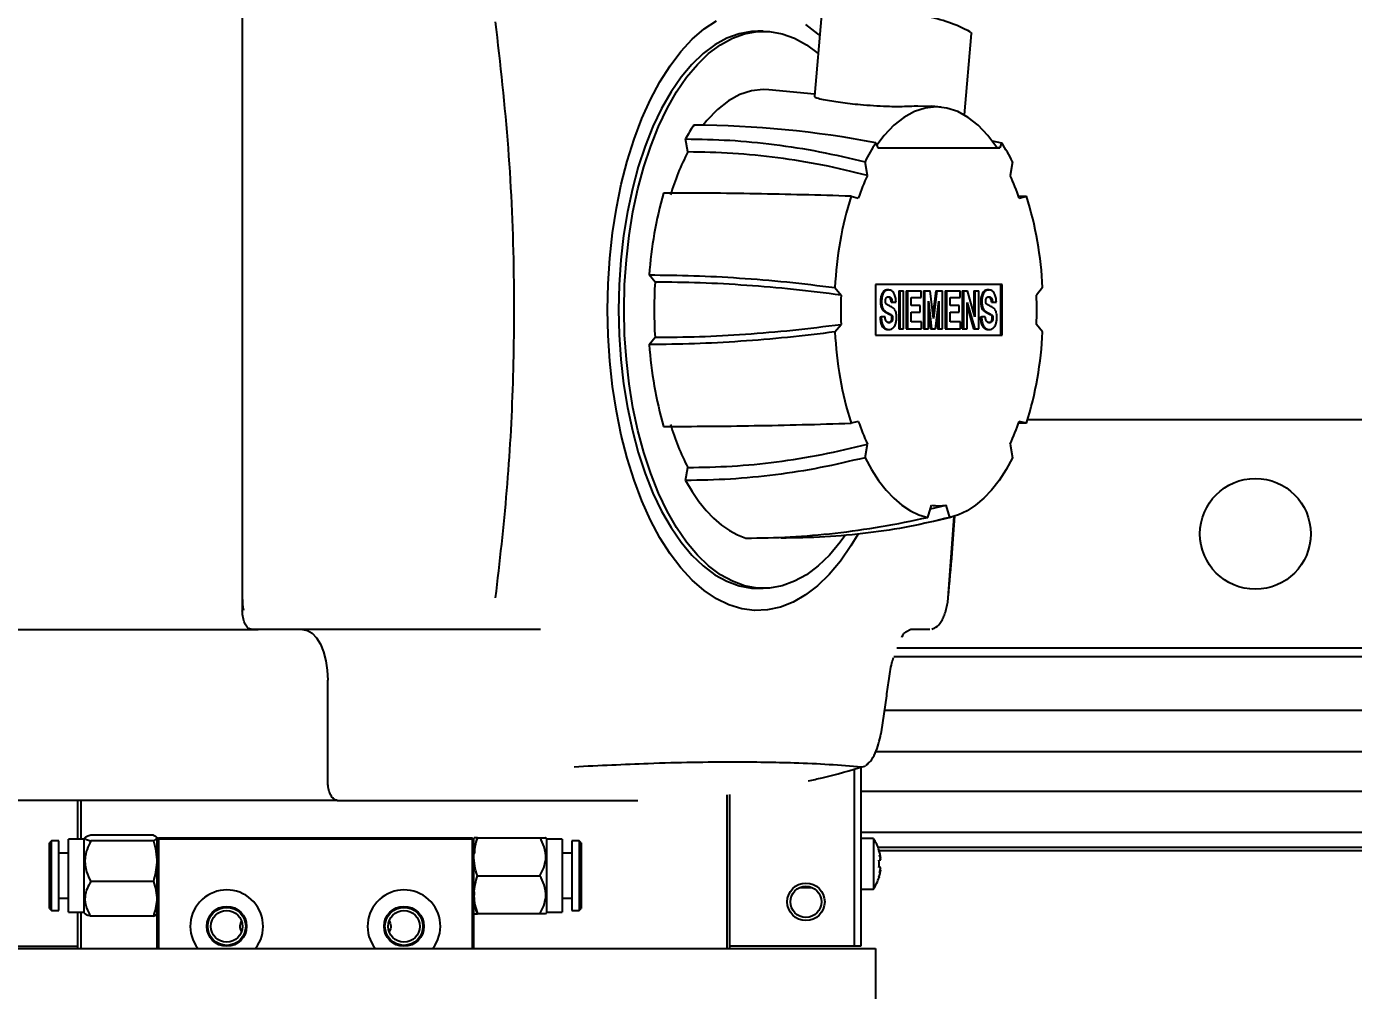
# Model space of a CAD drawing. Header units: inches. Extents: x -347369 to -260369, y 119522 to 149869.
# Drawn here: x -325269.2 to -325059.6, y 140476 to 140628.3 of the extents above; entities that cross this region are included whole.
import ezdxf

# ---------------------------------------------------------------- set-up
doc = ezdxf.new("R2010")
doc.units = ezdxf.units.IN
doc.header["$LTSCALE"] = 300
doc.layers.add('MACCHINA', color=40, linetype='Continuous')
doc.layers.add('QUOTE', color=7, linetype='Continuous')
doc.styles.get("Standard").update_dxf_attribs({"font": 'romans.shx'})
doc.dimstyles.new('sc1a100_pollici', dxfattribs={"dimscale": 100, "dimtxt": 3, "dimasz": 3, "dimexe": 0, "dimexo": 0, "dimgap": 1, "dimtad": 1, "dimzin": 12, "dimdsep": 46, "dimtxsty": 'Standard', "dimblk": 'CLOSEDBLANK', "dimcen": 1, "dimclrd": 253, "dimclre": 253, "dimclrt": 2, "dimadec": 0, "dimazin": 3, "dimtfac": 1, "dimtmove": 0, "dimatfit": 1, "dimldrblk": 'CLOSEDBLANK', "dimfxl": 1, "dimtolj": 1, "dimtzin": 0, "dimarcsym": 0})

# ---------------------------------------------------------------- blocks, each defined once
blk = doc.blocks.new('_ClosedBlank')
at = {"color": 0, "linetype": 'ByBlock', "lineweight": -2}
for p, q in [((-1, 0.16667), (0, 0)), ((-1, 0.16667), (-1, -0.16667)), ((0, 0), (-1, -0.16667))]:
    blk.add_line(p, q, dxfattribs=at)
blk = doc.blocks.new('*D16')
at = {"layer": 'Defpoints', "color": 0, "transparency": 16777216}
for p in [(-307383.62, 144199.66), (-325383.62, 140999.66), (-307383.62, 139125.63)]:
    blk.add_point(p, dxfattribs=at)
at = {"layer": 'QUOTE', "color": 253, "lineweight": -2, "transparency": 16777216}
for p, q in [((-325383.62, 140999.66), (-325383.62, 144199.66)), ((-325083.62, 144199.66), (-307683.62, 144199.66)), ((-307383.62, 139125.63), (-307383.62, 144199.66))]:
    blk.add_line(p, q, dxfattribs=at)
at = {"layer": 'QUOTE', "color": 253, "lineweight": -2, "transparency": 16777216, "xscale": 300, "yscale": 300, "zscale": 300, "rotation": 180}
blk.add_blockref('_ClosedBlank', (-325383.62, 144199.66), dxfattribs=at)
at = {"layer": 'QUOTE', "color": 253, "lineweight": -2, "transparency": 16777216, "xscale": 300, "yscale": 300, "zscale": 300}
blk.add_blockref('_ClosedBlank', (-307383.62, 144199.66), dxfattribs=at)
at = {"layer": 'QUOTE', "color": 2, "transparency": 16777216, "char_height": 300, "attachment_point": 5}
for s, insert in [('\\A1;18000', (-316383.62, 144449.66)), ('\\A1;[59\'-0 11/16"]', (-316383.62, 143871.08))]:
    blk.add_mtext(s, dxfattribs=dict(at, insert=insert))
blk = doc.blocks.new('*D20')
at = {"layer": 'Defpoints', "color": 0, "transparency": 16777216}
for p in [(-322483.62, 142999.66), (-325383.62, 140999.66), (-322483.62, 140399.66)]:
    blk.add_point(p, dxfattribs=at)
at = {"layer": 'QUOTE', "color": 253, "lineweight": -2, "transparency": 16777216}
for p, q in [((-325383.62, 140999.66), (-325383.62, 142999.66)), ((-325083.62, 142999.66), (-322783.62, 142999.66)), ((-322483.62, 140399.66), (-322483.62, 142999.66))]:
    blk.add_line(p, q, dxfattribs=at)
at = {"layer": 'QUOTE', "color": 253, "lineweight": -2, "transparency": 16777216, "xscale": 300, "yscale": 300, "zscale": 300, "rotation": 180}
blk.add_blockref('_ClosedBlank', (-325383.62, 142999.66), dxfattribs=at)
at = {"layer": 'QUOTE', "color": 253, "lineweight": -2, "transparency": 16777216, "xscale": 300, "yscale": 300, "zscale": 300}
blk.add_blockref('_ClosedBlank', (-322483.62, 142999.66), dxfattribs=at)
at = {"layer": 'QUOTE', "color": 2, "transparency": 16777216, "char_height": 300, "attachment_point": 5}
for s, insert in [('\\A1;2900', (-323933.62, 143249.66)), ('\\A1;[9\'-6 3/16"]', (-323933.62, 142671.08))]:
    blk.add_mtext(s, dxfattribs=dict(at, insert=insert))
blk = doc.blocks.new('A$C27be3406')
at = {"layer": 'MACCHINA'}
for p, q in [((148.46, 1631.4), (148.46, 1536.4)), ((239.96, 1630.47), (238.83, 1617.65)), ((230.77, 1627.9), (229.91, 1627.9)), ((262.53, 1614.67), (263.66, 1627.54)), ((238.85, 1617.93), (231.65, 1618.66)), ((255.17, 1616.11), (257.34, 1616.04)), ((258.86, 1615.9), (257.34, 1616.06)), ((218.85, 1608.83), (218.48, 1610.88)), ((248.56, 1610.25), (248.86, 1609.46)), ((266.93, 1610.57), (268.42, 1610.25)), ((268.42, 1610.25), (268.12, 1609.46)), ((248.86, 1609.46), (268.12, 1609.46)), ((268.12, 1609.46), (267.68, 1609.51)), ((267.68, 1609.46), (267.68, 1609.51)), ((247.22, 1605.12), (246.84, 1607.27)), ((270.14, 1607.27), (269.75, 1605.12)), ((244.63, 1601.83), (245.77, 1601.53)), ((271.07, 1601.88), (272.34, 1601.83)), ((271.21, 1601.53), (272.34, 1601.83)), ((213.66, 1588.26), (212.73, 1589.4)), ((242.08, 1587.4), (243.05, 1586.21)), ((248.49, 1587.9), (248.49, 1579.9)), ((268.49, 1587.9), (248.49, 1587.9)), ((250.38, 1587.03), (250.56, 1587.03)), ((252.15, 1586.9), (252.15, 1580.9)), ((252.15, 1586.9), (252.93, 1586.9)), ((252.32, 1586.9), (252.32, 1580.9)), ((252.93, 1580.9), (252.93, 1586.9)), ((253.36, 1586.9), (253.36, 1580.9)), ((253.36, 1586.9), (255.71, 1586.9)), ((253.53, 1586.9), (253.53, 1580.9)), ((255.71, 1585.82), (255.71, 1586.9)), ((256.05, 1586.9), (256.05, 1580.9)), ((256.05, 1586.9), (257.14, 1586.9)), ((256.22, 1586.9), (256.22, 1580.9)), ((257.66, 1582.49), (257.14, 1586.9)), ((258.01, 1586.9), (257.57, 1583.22)), ((258.18, 1586.9), (257.66, 1582.49)), ((258.01, 1586.9), (259.09, 1586.9)), ((259.09, 1580.9), (259.09, 1586.9)), ((259.51, 1586.9), (259.51, 1580.9)), ((259.51, 1586.9), (261.86, 1586.9)), ((259.68, 1586.9), (259.68, 1580.9)), ((261.86, 1585.82), (261.86, 1586.9)), ((262.2, 1586.9), (262.2, 1580.9)), ((262.2, 1586.9), (263.01, 1586.9)), ((262.37, 1586.9), (262.37, 1580.9)), ((264.18, 1582.79), (263.01, 1586.9)), ((264.01, 1586.9), (264.01, 1583.4)), ((264.01, 1586.9), (264.79, 1586.9)), ((264.18, 1586.9), (264.18, 1582.79)), ((264.79, 1580.9), (264.79, 1586.9)), ((266.23, 1587.03), (266.4, 1587.03)), ((268.31, 1579.9), (268.31, 1587.9)), ((268.49, 1579.9), (268.49, 1587.9)), ((274.89, 1587.4), (273.92, 1586.21)), ((250.95, 1585.09), (251.12, 1585.09)), ((251.12, 1585.09), (251.73, 1585.09)), ((254.14, 1585.82), (255.71, 1585.82)), ((254.14, 1584.59), (254.14, 1585.82)), ((256.84, 1585.27), (257.35, 1580.9)), ((256.84, 1580.9), (256.84, 1585.27)), ((257.96, 1580.9), (258.48, 1585.27)), ((258.48, 1585.27), (258.48, 1580.9)), ((260.3, 1585.82), (261.86, 1585.82)), ((260.3, 1584.59), (260.3, 1585.82)), ((262.99, 1585.02), (264.16, 1580.9)), ((262.99, 1580.9), (262.99, 1585.02)), ((266.79, 1585.09), (266.97, 1585.09)), ((266.97, 1585.09), (267.58, 1585.09)), ((249.21, 1582.77), (249.39, 1582.77)), ((250, 1582.77), (249.39, 1582.77)), ((255.57, 1584.59), (254.14, 1584.59)), ((254.14, 1583.52), (255.57, 1583.52)), ((254.14, 1581.98), (254.14, 1583.52)), ((255.57, 1583.52), (255.57, 1584.59)), ((256.84, 1583.8), (257.18, 1580.9)), ((258.31, 1583.8), (258.31, 1580.9)), ((261.73, 1584.59), (260.3, 1584.59)), ((260.3, 1583.52), (261.73, 1583.52)), ((260.3, 1581.98), (260.3, 1583.52)), ((261.73, 1583.52), (261.73, 1584.59)), ((262.99, 1584.41), (263.99, 1580.9)), ((265.06, 1582.77), (265.23, 1582.77)), ((265.84, 1582.77), (265.23, 1582.77)), ((242.08, 1580.4), (243.05, 1581.59)), ((250.45, 1580.77), (250.63, 1580.77)), ((252.15, 1580.9), (252.93, 1580.9)), ((253.36, 1580.9), (255.78, 1580.9)), ((255.78, 1581.98), (254.14, 1581.98)), ((255.78, 1580.9), (255.78, 1581.98)), ((256.05, 1580.9), (256.84, 1580.9)), ((257.18, 1580.9), (257.96, 1580.9)), ((258.31, 1580.9), (259.09, 1580.9)), ((259.51, 1580.9), (261.93, 1580.9)), ((261.93, 1581.98), (260.3, 1581.98)), ((261.93, 1580.9), (261.93, 1581.98)), ((262.2, 1580.9), (262.99, 1580.9)), ((263.99, 1580.9), (264.79, 1580.9)), ((266.3, 1580.77), (266.47, 1580.77)), ((274.89, 1580.4), (273.92, 1581.59)), ((212.73, 1578.4), (213.66, 1579.54)), ((248.49, 1579.9), (268.49, 1579.9)), ((245.77, 1566.27), (244.63, 1565.97)), ((272.34, 1565.97), (271.07, 1565.92)), ((272.34, 1565.97), (271.21, 1566.27)), ((785.5, 1566.5), (272.51, 1566.5)), ((246.84, 1560.53), (247.22, 1562.68)), ((269.75, 1562.68), (270.14, 1560.53)), ((218.48, 1556.92), (218.85, 1558.97)), ((256.74, 1551.09), (257.33, 1553.04)), ((257.16, 1552.46), (259.64, 1553.04)), ((260.24, 1551.09), (259.64, 1553.04)), ((260.88, 1551.26), (259.93, 1538.4)), ((257.69, 1550.5), (260.6, 1551.17)), ((229.91, 1539.9), (230.77, 1539.9)), ((60.64, 1533.4), (150.96, 1533.4)), ((195.59, 1533.4), (190.19, 1533.4)), ((254.09, 1533.4), (253.29, 1532.98)), ((257.05, 1533.4), (254.09, 1533.4)), ((251.87, 1530.5), (827.5, 1530.5)), ((251.39, 1529.1), (827.5, 1529.1)), ((161.96, 1509.4), (161.96, 1525.4)), ((249.92, 1520.64), (827.5, 1520.64)), ((248.53, 1514.14), (827.5, 1514.14)), ((245.15, 1483.37), (245.15, 1511.36)), ((246.15, 1511.63), (246.15, 1483.37)), ((246.84, 1511.82), (246.96, 1511.93)), ((225, 1507.26), (225, 1483)), ((225.5, 1483), (225.5, 1507.31)), ((246.15, 1507.86), (827.5, 1507.86)), ((163.45, 1506.4), (18.19, 1506.4)), ((122.5, 1500.25), (122.5, 1506.4)), ((123, 1500.25), (123, 1506.4)), ((163.46, 1506.4), (210.96, 1506.4)), ((134.41, 1500.9), (124.53, 1500.9)), ((246.15, 1501.36), (827.5, 1501.36)), ((118.3, 1500), (118, 1499.7)), ((118, 1489.3), (118, 1499.7)), ((119.5, 1500), (118.3, 1500)), ((118.3, 1489), (118.3, 1500)), ((119.5, 1489), (119.5, 1500)), ((123.5, 1500.25), (121, 1500.25)), ((121, 1488.75), (121, 1500.25)), ((123.67, 1500.57), (123.5, 1500.4)), ((123.5, 1488.6), (123.5, 1500.4)), ((134.41, 1499.99), (124.53, 1499.99)), ((135, 1500.4), (134.9, 1500.57)), ((135, 1500.3), (135.2, 1500.5)), ((135, 1483), (135, 1500.4)), ((135, 1500.3), (185, 1500.3)), ((135.2, 1500.5), (135.2, 1483)), ((135.2, 1500.5), (184.8, 1500.5)), ((184.8, 1483), (184.8, 1500.5)), ((184.8, 1500.5), (185, 1500.3)), ((185.06, 1500.5), (185, 1500.4)), ((185, 1500.39), (185, 1483)), ((185.59, 1500.5), (195.47, 1500.5)), ((196.5, 1500.4), (196.4, 1500.5)), ((196.5, 1500.4), (196.5, 1488.6)), ((199, 1500.25), (196.5, 1500.25)), ((199, 1500.25), (199, 1488.75)), ((201.7, 1500), (200.5, 1500)), ((200.5, 1500), (200.5, 1489)), ((202, 1499.7), (201.7, 1500)), ((201.7, 1500), (201.7, 1489)), ((202, 1499.7), (202, 1489.3)), ((248.15, 1500.37), (246.15, 1500.37)), ((248.15, 1500.37), (248.15, 1492.37)), ((248.89, 1499), (827.5, 1499)), ((121, 1498.05), (119.5, 1498.05)), ((200.5, 1498.05), (199, 1498.05)), ((249.05, 1498.5), (249.07, 1498.51)), ((249.05, 1498.5), (827.5, 1498.5)), ((249.32, 1496.95), (249.05, 1496.95)), ((249.32, 1497.3), (249.26, 1497.26)), ((249.32, 1495.8), (249.05, 1495.8)), ((249.32, 1495.45), (249.26, 1495.49)), ((134.41, 1493.59), (124.53, 1493.59)), ((185.59, 1494.5), (195.47, 1494.5)), ((236.51, 1492.62), (238.48, 1492.62)), ((249.05, 1494.25), (249.07, 1494.24)), ((119.5, 1490.95), (121, 1490.95)), ((199, 1490.95), (200.5, 1490.95)), ((246.15, 1492.37), (248.15, 1492.37)), ((118, 1489.3), (118.3, 1489)), ((118.3, 1489), (119.5, 1489)), ((121, 1488.75), (123.5, 1488.75)), ((122.5, 1483), (122.5, 1488.75)), ((123, 1483), (123, 1488.75)), ((123.5, 1488.6), (123.67, 1488.43)), ((134.9, 1488.43), (135, 1488.6)), ((185, 1488.6), (185.06, 1488.5)), ((195.47, 1488.5), (185.59, 1488.5)), ((196.4, 1488.5), (196.5, 1488.6)), ((196.5, 1488.75), (199, 1488.75)), ((200.5, 1489), (201.7, 1489)), ((201.7, 1489), (202, 1489.3)), ((134.41, 1488.1), (124.53, 1488.1)), ((-14.21, 1483), (248.5, 1483)), ((101.85, 1483.37), (122.5, 1483.37)), ((246.15, 1483.37), (225.5, 1483.37)), ((248.5, 1483), (248.5, 1438))]:
    blk.add_line(p, q, dxfattribs=at)
at = {"layer": 'MACCHINA', "flags": 128}
for points in [[(206.16, 1583.9), (206.25, 1587.98), (206.51, 1592.04), (206.94, 1596.03), (207.55, 1599.93), (208.32, 1603.72), (209.25, 1607.35), (210.34, 1610.82), (211.57, 1614.08), (212.93, 1617.12), (214.42, 1619.92), (216.03, 1622.45), (217.74, 1624.69), (219.54, 1626.63), (221.41, 1628.26), (223.35, 1629.55)], [(237.44, 1628.95), (239.35, 1627.49), (239.67, 1627.2)], [(229.91, 1627.9), (228.92, 1627.86), (226.95, 1627.5), (225.01, 1626.8), (223.11, 1625.75), (221.26, 1624.36), (219.48, 1622.65), (217.79, 1620.62), (216.19, 1618.3), (214.7, 1615.7), (213.34, 1612.85), (212.11, 1609.76), (211.02, 1606.47), (210.09, 1602.99), (209.31, 1599.36), (208.7, 1595.61), (208.26, 1591.76), (208, 1587.84), (207.91, 1583.9)], [(243.62, 1548.18), (242.89, 1547.18), (241.2, 1545.15), (239.42, 1543.44), (237.57, 1542.05), (235.67, 1541), (233.73, 1540.3), (231.76, 1539.94), (229.79, 1539.94), (227.82, 1540.3), (225.88, 1541), (223.98, 1542.05), (222.13, 1543.44), (220.35, 1545.15), (218.65, 1547.18), (217.06, 1549.5), (215.57, 1552.1), (214.21, 1554.95), (212.98, 1558.04), (211.89, 1561.33), (210.95, 1564.81), (210.18, 1568.44), (209.57, 1572.19), (209.13, 1576.04), (208.86, 1579.96), (208.77, 1583.9), (208.86, 1587.84), (209.13, 1591.76), (209.57, 1595.61), (210.18, 1599.36), (210.95, 1602.99), (211.89, 1606.47), (212.98, 1609.76), (214.21, 1612.85), (215.57, 1615.7), (217.06, 1618.3), (218.65, 1620.62), (220.35, 1622.65), (222.13, 1624.36), (223.98, 1625.75), (225.88, 1626.8), (227.82, 1627.5), (229.79, 1627.86), (231.76, 1627.86), (233.73, 1627.5), (235.67, 1626.8), (237.57, 1625.75), (239.42, 1624.36), (239.42, 1624.36)], [(263.5, 1627.75), (263.62, 1627.65), (263.66, 1627.54), (263.66, 1627.54)], [(231.65, 1618.66), (230.77, 1618.7), (228.9, 1618.5), (227.06, 1617.9), (225.25, 1616.9), (223.51, 1615.52), (221.86, 1613.78), (221.26, 1613.04)], [(267.68, 1609.51), (266.25, 1611.43), (264.73, 1613.03), (263.13, 1614.29), (261.47, 1615.21), (259.77, 1615.76), (258.05, 1615.94), (256.33, 1615.76), (254.64, 1615.21), (252.98, 1614.29), (251.38, 1613.03), (249.85, 1611.43), (248.69, 1609.9)], [(245.69, 1548.4), (244.6, 1546.58), (242.94, 1544.19), (241.19, 1542.1), (239.35, 1540.31), (237.44, 1538.85), (235.48, 1537.72), (233.47, 1536.94), (231.44, 1536.5), (229.4, 1536.41), (227.36, 1536.67), (225.34, 1537.29), (223.35, 1538.25), (221.41, 1539.54), (219.54, 1541.17), (217.74, 1543.11), (216.03, 1545.35), (214.42, 1547.88), (212.93, 1550.68), (211.57, 1553.72), (210.34, 1556.98), (209.25, 1560.45), (208.32, 1564.08), (207.55, 1567.87), (206.94, 1571.77), (206.51, 1575.76), (206.25, 1579.82), (206.16, 1583.9)], [(207.91, 1583.9), (208, 1579.96), (208.26, 1576.04), (208.7, 1572.19), (209.31, 1568.44), (210.09, 1564.81), (211.02, 1561.33), (212.11, 1558.04), (213.34, 1554.95), (214.7, 1552.1), (216.19, 1549.5), (217.79, 1547.18), (219.48, 1545.15), (221.26, 1543.44), (223.11, 1542.05), (225.01, 1541), (226.95, 1540.3), (228.92, 1539.94), (229.91, 1539.9)], [(246.84, 1560.53), (247.87, 1558.64), (248.97, 1556.94), (250.15, 1555.42), (251.38, 1554.11), (252.67, 1553.02), (254, 1552.15), (255.35, 1551.5), (256.74, 1551.09)], [(270.14, 1560.53), (269.11, 1558.64), (268, 1556.94), (266.82, 1555.42), (265.59, 1554.11), (264.3, 1553.02), (262.98, 1552.15), (261.62, 1551.5), (260.24, 1551.09)], [(218.48, 1556.92), (219.51, 1555.19), (220.59, 1553.61), (221.73, 1552.2), (222.92, 1550.96), (224.15, 1549.89), (225.41, 1549.01), (226.71, 1548.32), (228.02, 1547.82)], [(157.96, 1533.4), (158.74, 1533.25), (159.49, 1532.79), (160.18, 1532.05), (160.79, 1531.06), (161.29, 1529.84), (161.66, 1528.46), (161.89, 1526.96), (161.96, 1525.4)]]:
    blk.add_lwpolyline(points, dxfattribs=at)
at = {"layer": 'MACCHINA'}
for centre, radius in [((308.5, 1548.5), 8.75), ((237.5, 1490.37), 2.96), ((237.5, 1490.37), 2.46), ((146, 1486.5), 3.15), ((146, 1486.5), 3), ((146, 1486.5), 2.5), ((174, 1486.5), 3.15), ((174, 1486.5), 3), ((174, 1486.5), 2.5)]:
    blk.add_circle(centre, radius, dxfattribs=at)
for centre, radius, start, end in [((251.69, 1605.56), 25.15, 61.9829, 79.1663), ((244.99, 1596.37), 30.22, 146.511, 151.3119), ((219.27, 1458.33), 154.72, 79.0908, 89.8091), ((272.39, 1594.54), 28.55, 146.5962, 153.513), ((244.58, 1594.54), 28.55, 26.487, 33.4038), ((254.9, 1590.29), 40.54, 152.781, 163.1337), ((280.23, 1589.67), 36.44, 154.9141, 161.0007), ((236.75, 1589.67), 36.44, 18.9993, 25.0859), ((276.11, 1584.85), 63.54, 164.0271, 175.8915), ((299.23, 1584.72), 57.21, 162.601, 177.3177), ((217.74, 1584.72), 57.21, 2.6823, 17.399), ((282.28, 1583.9), 68.76, 176.3626, 183.6374), ((304.84, 1583.9), 61.83, 177.861, 182.139), ((212.14, 1583.9), 61.83, 357.861, 2.139), ((299.23, 1583.08), 57.21, 182.6823, 197.399), ((217.74, 1583.08), 57.21, 342.601, 357.3177), ((276.11, 1582.95), 63.54, 184.1085, 195.9729), ((280.23, 1578.13), 36.44, 198.9993, 205.0859), ((236.75, 1578.13), 36.44, 334.9141, 341.0007), ((254.9, 1577.51), 40.54, 196.8663, 207.219), ((258.49, 1560.72), 7.78, 261.4661, 278.5339), ((157.78, 1538.36), 9.32, 179.761, 191.8337), ((242.37, 1496.37), 7.03, 17.6879, 34.708), ((242.37, 1496.37), 7, 7.5895, 17.658), ((241.31, 1496.37), 7.75, 355.7473, 4.2527), ((247.69, 1496.86), 1.69, 15.0156, 30.7511), ((243.27, 1495.96), 6.13, 9.317, 16.7611), ((242.37, 1496.37), 7, 342.342, 352.4105), ((243.27, 1496.79), 6.13, 343.2389, 350.683), ((247.69, 1495.88), 1.69, 329.2489, 344.9844), ((242.37, 1496.37), 7.02, 325.292, 342.3121), ((146, 1486.5), 5.75, 322.5048, 217.5415), ((174, 1486.5), 5.75, 322.5048, 217.5415)]:
    blk.add_arc(centre, radius, start, end, dxfattribs=at)
for points, knots in [([(188.48, 1538.4), (189.13, 1544.04), (190.43, 1555.32), (191.36, 1572.34), (191.52, 1590.39), (190.73, 1609.45), (189.23, 1622.75), (188.48, 1629.4)], [0, 0, 0, 0, 0.18667, 0.37334, 0.56001, 0.780004, 1, 1, 1, 1]), ([(238.88, 1617.64), (238.86, 1617.63), (238.77, 1617.57), (239.16, 1617.35), (239.88, 1617.19), (240.24, 1617.11)], [0, 0, 0, 0, 0.099842, 0.5454806, 1, 1, 1, 1]), ([(240.24, 1617.11), (241.12, 1616.96), (242.89, 1616.65), (246.26, 1616.27), (248.86, 1616.12), (250.28, 1616.04)], [0, 0, 0, 0, 0.306532, 0.621702, 1, 1, 1, 1]), ([(250.28, 1616.04), (250.82, 1616.03), (251.9, 1616), (253.53, 1616.04), (254.59, 1616.09), (255.08, 1616.11), (255.17, 1616.11)], [0, 0, 0, 0, 0.307398, 0.614421, 0.930852, 1, 1, 1, 1]), ([(218.48, 1610.88), (220.81, 1610.84), (225.45, 1610.76), (232.53, 1610.05), (239.66, 1608.96), (244.45, 1607.83), (246.84, 1607.27)], [0, 0, 0, 0, 0.248207, 0.496412, 0.748209, 1, 1, 1, 1]), ([(247.22, 1605.12), (244.86, 1605.69), (240.15, 1606.83), (233.04, 1607.96), (225.92, 1608.69), (221.21, 1608.78), (218.85, 1608.83)], [0, 0, 0, 0, 0.248069, 0.496145, 0.748071, 1, 1, 1, 1]), ([(244.63, 1601.83), (242.08, 1601.91), (236.98, 1602.06), (229.5, 1602.22), (222.14, 1602.32), (217.39, 1602.33), (215.02, 1602.33)], [0, 0, 0, 0, 0.248179, 0.496365, 0.748182, 1, 1, 1, 1]), ([(212.73, 1589.4), (215.07, 1589.38), (219.73, 1589.33), (227, 1588.94), (234.44, 1588.34), (239.53, 1587.71), (242.08, 1587.4)], [0, 0, 0, 0, 0.248207, 0.496412, 0.748209, 1, 1, 1, 1]), ([(243.05, 1586.21), (240.54, 1586.52), (235.51, 1587.16), (228.1, 1587.78), (220.77, 1588.19), (216.03, 1588.24), (213.66, 1588.26)], [0, 0, 0, 0, 0.248069, 0.496145, 0.748071, 1, 1, 1, 1]), ([(250.38, 1587.03), (250.32, 1587.03), (250.12, 1587.01), (249.82, 1586.89), (249.64, 1586.62), (249.56, 1586.52)], [0, 0, 0, 0, 0.229102, 0.691683, 1, 1, 1, 1]), ([(250.56, 1587.03), (250.49, 1587.03), (250.29, 1587.01), (249.99, 1586.89), (249.81, 1586.62), (249.74, 1586.52)], [0, 0, 0, 0, 0.229102, 0.691683, 1, 1, 1, 1]), ([(251.39, 1586.54), (251.34, 1586.61), (251.18, 1586.84), (250.89, 1587), (250.66, 1587.02), (250.56, 1587.03)], [0, 0, 0, 0, 0.2262104, 0.6451292, 1, 1, 1, 1]), ([(266.23, 1587.03), (266.16, 1587.03), (265.96, 1587.01), (265.67, 1586.89), (265.48, 1586.62), (265.41, 1586.52)], [0, 0, 0, 0, 0.229102, 0.691684, 1, 1, 1, 1]), ([(266.4, 1587.03), (266.33, 1587.03), (266.13, 1587.01), (265.84, 1586.89), (265.66, 1586.62), (265.58, 1586.52)], [0, 0, 0, 0, 0.229102, 0.691684, 1, 1, 1, 1]), ([(267.24, 1586.54), (267.18, 1586.61), (267.03, 1586.84), (266.74, 1587), (266.51, 1587.02), (266.4, 1587.03)], [0, 0, 0, 0, 0.22621, 0.64513, 1, 1, 1, 1]), ([(249.56, 1586.52), (249.52, 1586.42), (249.4, 1586.2), (249.29, 1585.74), (249.28, 1585.37), (249.27, 1585.18)], [0, 0, 0, 0, 0.26676, 0.621762, 1, 1, 1, 1]), ([(249.27, 1585.18), (249.27, 1585.07), (249.27, 1584.88), (249.3, 1584.69), (249.31, 1584.61)], [0, 0, 0, 0, 0.564722, 1, 1, 1, 1]), ([(249.74, 1586.52), (249.69, 1586.42), (249.58, 1586.2), (249.46, 1585.74), (249.45, 1585.37), (249.44, 1585.18)], [0, 0, 0, 0, 0.26676, 0.621762, 1, 1, 1, 1]), ([(249.44, 1585.18), (249.44, 1585.07), (249.45, 1584.88), (249.47, 1584.69), (249.48, 1584.61)], [0, 0, 0, 0, 0.564722, 1, 1, 1, 1]), ([(250.05, 1585.24), (250.06, 1585.31), (250.06, 1585.44), (250.11, 1585.62), (250.16, 1585.7), (250.18, 1585.74)], [0, 0, 0, 0, 0.346598, 0.698326, 1, 1, 1, 1]), ([(250.1, 1584.97), (250.09, 1585), (250.07, 1585.06), (250.05, 1585.15), (250.05, 1585.22), (250.05, 1585.24)], [0, 0, 0, 0, 0.351627, 0.767158, 1, 1, 1, 1]), ([(250.29, 1584.71), (250.27, 1584.73), (250.22, 1584.76), (250.15, 1584.84), (250.12, 1584.92), (250.1, 1584.97)], [0, 0, 0, 0, 0.333097, 0.612586, 1, 1, 1, 1]), ([(250.18, 1585.74), (250.22, 1585.79), (250.32, 1585.91), (250.46, 1585.95), (250.55, 1585.95), (250.57, 1585.95)], [0, 0, 0, 0, 0.316927, 0.835894, 1, 1, 1, 1]), ([(250.4, 1585.95), (250.48, 1585.95), (250.61, 1585.94), (250.72, 1585.81), (250.76, 1585.76)], [0, 0, 0, 0, 0.6017706, 1, 1, 1, 1]), ([(250.57, 1585.95), (250.64, 1585.95), (250.74, 1585.94), (250.86, 1585.86), (250.91, 1585.8), (250.93, 1585.76)], [0, 0, 0, 0, 0.529561, 0.76114, 1, 1, 1, 1]), ([(250.76, 1585.76), (250.79, 1585.72), (250.85, 1585.6), (250.91, 1585.36), (250.94, 1585.17), (250.95, 1585.09)], [0, 0, 0, 0, 0.2577959, 0.6797098, 1, 1, 1, 1]), ([(250.93, 1585.76), (250.96, 1585.72), (251.03, 1585.6), (251.09, 1585.36), (251.11, 1585.17), (251.12, 1585.09)], [0, 0, 0, 0, 0.257796, 0.67971, 1, 1, 1, 1]), ([(251.62, 1586), (251.58, 1586.11), (251.52, 1586.31), (251.43, 1586.47), (251.39, 1586.54)], [0, 0, 0, 0, 0.5682406, 1, 1, 1, 1]), ([(251.73, 1585.09), (251.72, 1585.29), (251.71, 1585.6), (251.64, 1585.89), (251.62, 1586)], [0, 0, 0, 0, 0.6198109, 1, 1, 1, 1]), ([(265.41, 1586.52), (265.36, 1586.42), (265.25, 1586.2), (265.13, 1585.74), (265.12, 1585.37), (265.11, 1585.18)], [0, 0, 0, 0, 0.26676, 0.621762, 1, 1, 1, 1]), ([(265.11, 1585.18), (265.12, 1585.07), (265.12, 1584.88), (265.15, 1584.69), (265.16, 1584.61)], [0, 0, 0, 0, 0.564722, 1, 1, 1, 1]), ([(265.58, 1586.52), (265.53, 1586.42), (265.42, 1586.2), (265.31, 1585.74), (265.29, 1585.37), (265.29, 1585.18)], [0, 0, 0, 0, 0.26676, 0.621762, 1, 1, 1, 1]), ([(265.29, 1585.18), (265.29, 1585.07), (265.29, 1584.88), (265.32, 1584.69), (265.33, 1584.61)], [0, 0, 0, 0, 0.564722, 1, 1, 1, 1]), ([(265.9, 1585.24), (265.9, 1585.31), (265.91, 1585.44), (265.96, 1585.62), (266, 1585.7), (266.03, 1585.74)], [0, 0, 0, 0, 0.346598, 0.698322, 1, 1, 1, 1]), ([(265.94, 1584.97), (265.93, 1585), (265.91, 1585.06), (265.9, 1585.15), (265.9, 1585.22), (265.9, 1585.24)], [0, 0, 0, 0, 0.351625, 0.767181, 1, 1, 1, 1]), ([(266.14, 1584.71), (266.11, 1584.73), (266.07, 1584.76), (266, 1584.84), (265.96, 1584.92), (265.94, 1584.97)], [0, 0, 0, 0, 0.3330988, 0.6125893, 1, 1, 1, 1]), ([(266.03, 1585.74), (266.06, 1585.79), (266.16, 1585.91), (266.3, 1585.95), (266.4, 1585.95), (266.42, 1585.95)], [0, 0, 0, 0, 0.316927, 0.835895, 1, 1, 1, 1]), ([(266.24, 1585.95), (266.32, 1585.95), (266.45, 1585.94), (266.56, 1585.81), (266.61, 1585.76)], [0, 0, 0, 0, 0.601771, 1, 1, 1, 1]), ([(266.42, 1585.95), (266.48, 1585.95), (266.58, 1585.94), (266.7, 1585.86), (266.75, 1585.8), (266.78, 1585.76)], [0, 0, 0, 0, 0.52956, 0.7611395, 1, 1, 1, 1]), ([(266.61, 1585.76), (266.63, 1585.72), (266.7, 1585.6), (266.76, 1585.36), (266.78, 1585.17), (266.79, 1585.09)], [0, 0, 0, 0, 0.257796, 0.67971, 1, 1, 1, 1]), ([(266.78, 1585.76), (266.81, 1585.72), (266.87, 1585.6), (266.93, 1585.36), (266.96, 1585.17), (266.97, 1585.09)], [0, 0, 0, 0, 0.257796, 0.67971, 1, 1, 1, 1]), ([(267.46, 1586), (267.43, 1586.11), (267.36, 1586.31), (267.28, 1586.47), (267.24, 1586.54)], [0, 0, 0, 0, 0.56824, 1, 1, 1, 1]), ([(267.58, 1585.09), (267.57, 1585.29), (267.55, 1585.6), (267.49, 1585.89), (267.46, 1586)], [0, 0, 0, 0, 0.619811, 1, 1, 1, 1]), ([(249.21, 1582.77), (249.22, 1582.64), (249.24, 1582.37), (249.29, 1581.95), (249.37, 1581.71), (249.41, 1581.58)], [0, 0, 0, 0, 0.3159408, 0.6501205, 1, 1, 1, 1]), ([(249.31, 1584.61), (249.33, 1584.53), (249.35, 1584.39), (249.39, 1584.26), (249.41, 1584.21)], [0, 0, 0, 0, 0.57776, 1, 1, 1, 1]), ([(249.39, 1582.77), (249.39, 1582.64), (249.41, 1582.37), (249.46, 1581.95), (249.54, 1581.71), (249.58, 1581.58)], [0, 0, 0, 0, 0.315941, 0.65012, 1, 1, 1, 1]), ([(249.41, 1584.21), (249.45, 1584.12), (249.52, 1583.95), (249.62, 1583.83), (249.67, 1583.78)], [0, 0, 0, 0, 0.530802, 1, 1, 1, 1]), ([(249.48, 1584.61), (249.5, 1584.53), (249.52, 1584.39), (249.57, 1584.26), (249.58, 1584.21)], [0, 0, 0, 0, 0.57776, 1, 1, 1, 1]), ([(249.58, 1584.21), (249.62, 1584.12), (249.7, 1583.95), (249.79, 1583.83), (249.84, 1583.78)], [0, 0, 0, 0, 0.530802, 1, 1, 1, 1]), ([(249.67, 1583.78), (249.77, 1583.7), (249.99, 1583.52), (250.23, 1583.41), (250.36, 1583.35)], [0, 0, 0, 0, 0.43887, 1, 1, 1, 1]), ([(249.84, 1583.78), (249.94, 1583.7), (250.17, 1583.52), (250.4, 1583.41), (250.54, 1583.35)], [0, 0, 0, 0, 0.438871, 1, 1, 1, 1]), ([(250.22, 1582.05), (250.19, 1582.1), (250.11, 1582.21), (250.04, 1582.48), (250.01, 1582.68), (250, 1582.77)], [0, 0, 0, 0, 0.290179, 0.666556, 1, 1, 1, 1]), ([(250.71, 1584.5), (250.62, 1584.53), (250.48, 1584.59), (250.35, 1584.67), (250.29, 1584.71)], [0, 0, 0, 0, 0.597621, 1, 1, 1, 1]), ([(250.36, 1583.35), (250.43, 1583.32), (250.55, 1583.26), (250.68, 1583.2), (250.73, 1583.17)], [0, 0, 0, 0, 0.555684, 1, 1, 1, 1]), ([(250.54, 1583.35), (250.61, 1583.32), (250.73, 1583.26), (250.85, 1583.2), (250.9, 1583.17)], [0, 0, 0, 0, 0.555684, 1, 1, 1, 1]), ([(251.53, 1583.92), (251.47, 1583.99), (251.32, 1584.18), (251.04, 1584.35), (250.82, 1584.45), (250.71, 1584.5)], [0, 0, 0, 0, 0.230201, 0.612208, 1, 1, 1, 1]), ([(250.73, 1583.17), (250.78, 1583.15), (250.85, 1583.11), (250.91, 1583.03), (250.93, 1583)], [0, 0, 0, 0, 0.623337, 1, 1, 1, 1]), ([(250.9, 1583.17), (250.94, 1583.15), (250.99, 1583.12), (251.06, 1583.07), (251.09, 1583.03), (251.11, 1583)], [0, 0, 0, 0, 0.492953, 0.744531, 1, 1, 1, 1]), ([(250.93, 1583), (250.95, 1582.98), (250.98, 1582.92), (251.02, 1582.77), (251.03, 1582.65), (251.03, 1582.57)], [0, 0, 0, 0, 0.266867, 0.533361, 1, 1, 1, 1]), ([(251.11, 1583), (251.13, 1582.97), (251.17, 1582.9), (251.2, 1582.74), (251.2, 1582.63), (251.2, 1582.57)], [0, 0, 0, 0, 0.328122, 0.648836, 1, 1, 1, 1]), ([(251.51, 1581.31), (251.56, 1581.4), (251.67, 1581.63), (251.79, 1582.11), (251.81, 1582.5), (251.81, 1582.7)], [0, 0, 0, 0, 0.256519, 0.616467, 1, 1, 1, 1]), ([(251.68, 1583.62), (251.66, 1583.68), (251.61, 1583.8), (251.55, 1583.88), (251.53, 1583.92)], [0, 0, 0, 0, 0.5493929, 1, 1, 1, 1]), ([(251.81, 1582.7), (251.81, 1582.9), (251.8, 1583.23), (251.72, 1583.51), (251.68, 1583.62)], [0, 0, 0, 0, 0.5941211, 1, 1, 1, 1]), ([(265.06, 1582.77), (265.07, 1582.64), (265.08, 1582.37), (265.14, 1581.95), (265.21, 1581.71), (265.25, 1581.58)], [0, 0, 0, 0, 0.315941, 0.65012, 1, 1, 1, 1]), ([(265.16, 1584.61), (265.17, 1584.53), (265.2, 1584.39), (265.24, 1584.26), (265.25, 1584.21)], [0, 0, 0, 0, 0.577761, 1, 1, 1, 1]), ([(265.23, 1582.77), (265.24, 1582.64), (265.26, 1582.37), (265.31, 1581.95), (265.39, 1581.71), (265.43, 1581.58)], [0, 0, 0, 0, 0.315941, 0.65012, 1, 1, 1, 1]), ([(265.25, 1584.21), (265.29, 1584.12), (265.37, 1583.95), (265.46, 1583.83), (265.51, 1583.78)], [0, 0, 0, 0, 0.530802, 1, 1, 1, 1]), ([(265.33, 1584.61), (265.34, 1584.53), (265.37, 1584.39), (265.41, 1584.26), (265.43, 1584.21)], [0, 0, 0, 0, 0.5777613, 1, 1, 1, 1]), ([(265.43, 1584.21), (265.47, 1584.12), (265.54, 1583.95), (265.64, 1583.83), (265.68, 1583.78)], [0, 0, 0, 0, 0.530802, 1, 1, 1, 1]), ([(265.51, 1583.78), (265.61, 1583.7), (265.84, 1583.52), (266.08, 1583.41), (266.21, 1583.35)], [0, 0, 0, 0, 0.4388701, 1, 1, 1, 1]), ([(265.68, 1583.78), (265.78, 1583.7), (266.01, 1583.52), (266.25, 1583.41), (266.38, 1583.35)], [0, 0, 0, 0, 0.43887, 1, 1, 1, 1]), ([(266.06, 1582.05), (266.03, 1582.1), (265.95, 1582.21), (265.88, 1582.48), (265.86, 1582.68), (265.84, 1582.77)], [0, 0, 0, 0, 0.290179, 0.666555, 1, 1, 1, 1]), ([(266.55, 1584.5), (266.47, 1584.53), (266.33, 1584.59), (266.19, 1584.67), (266.14, 1584.71)], [0, 0, 0, 0, 0.59762, 1, 1, 1, 1]), ([(266.21, 1583.35), (266.28, 1583.32), (266.4, 1583.26), (266.52, 1583.2), (266.58, 1583.17)], [0, 0, 0, 0, 0.555683, 1, 1, 1, 1]), ([(266.38, 1583.35), (266.45, 1583.32), (266.57, 1583.26), (266.69, 1583.2), (266.75, 1583.17)], [0, 0, 0, 0, 0.5556829, 1, 1, 1, 1]), ([(267.37, 1583.92), (267.31, 1583.99), (267.16, 1584.18), (266.88, 1584.35), (266.66, 1584.45), (266.55, 1584.5)], [0, 0, 0, 0, 0.230201, 0.612208, 1, 1, 1, 1]), ([(266.58, 1583.17), (266.62, 1583.15), (266.69, 1583.11), (266.76, 1583.03), (266.78, 1583)], [0, 0, 0, 0, 0.623337, 1, 1, 1, 1]), ([(266.75, 1583.17), (266.78, 1583.15), (266.84, 1583.12), (266.91, 1583.07), (266.94, 1583.03), (266.95, 1583)], [0, 0, 0, 0, 0.492953, 0.744532, 1, 1, 1, 1]), ([(266.78, 1583), (266.8, 1582.98), (266.83, 1582.92), (266.87, 1582.77), (266.87, 1582.65), (266.88, 1582.57)], [0, 0, 0, 0, 0.266866, 0.5333608, 1, 1, 1, 1]), ([(266.95, 1583), (266.97, 1582.97), (267.01, 1582.9), (267.04, 1582.74), (267.05, 1582.63), (267.05, 1582.57)], [0, 0, 0, 0, 0.328124, 0.648841, 1, 1, 1, 1]), ([(267.35, 1581.31), (267.4, 1581.4), (267.52, 1581.63), (267.64, 1582.11), (267.65, 1582.5), (267.66, 1582.7)], [0, 0, 0, 0, 0.256519, 0.6164686, 1, 1, 1, 1]), ([(267.53, 1583.62), (267.5, 1583.68), (267.46, 1583.8), (267.4, 1583.88), (267.37, 1583.92)], [0, 0, 0, 0, 0.549392, 1, 1, 1, 1]), ([(267.66, 1582.7), (267.65, 1582.9), (267.65, 1583.23), (267.56, 1583.51), (267.53, 1583.62)], [0, 0, 0, 0, 0.594121, 1, 1, 1, 1]), ([(213.66, 1579.54), (216, 1579.56), (220.67, 1579.61), (227.95, 1580.01), (235.4, 1580.63), (240.5, 1581.27), (243.05, 1581.59)], [0, 0, 0, 0, 0.248105, 0.496208, 0.748108, 1, 1, 1, 1]), ([(249.41, 1581.58), (249.47, 1581.44), (249.59, 1581.19), (249.75, 1581.05), (249.82, 1580.98)], [0, 0, 0, 0, 0.548326, 1, 1, 1, 1]), ([(249.58, 1581.58), (249.65, 1581.44), (249.76, 1581.19), (249.92, 1581.05), (249.99, 1580.98)], [0, 0, 0, 0, 0.548326, 1, 1, 1, 1]), ([(249.82, 1580.98), (249.93, 1580.91), (250.13, 1580.79), (250.35, 1580.78), (250.45, 1580.77)], [0, 0, 0, 0, 0.518886, 1, 1, 1, 1]), ([(249.99, 1580.98), (250.1, 1580.91), (250.31, 1580.79), (250.52, 1580.78), (250.63, 1580.77)], [0, 0, 0, 0, 0.518886, 1, 1, 1, 1]), ([(250.65, 1581.85), (250.65, 1581.85), (250.63, 1581.85), (250.61, 1581.85), (250.6, 1581.85), (250.58, 1581.85), (250.57, 1581.85), (250.55, 1581.86), (250.53, 1581.86), (250.52, 1581.86), (250.5, 1581.87), (250.49, 1581.87), (250.48, 1581.87), (250.46, 1581.88), (250.44, 1581.89), (250.43, 1581.89), (250.41, 1581.9), (250.38, 1581.91), (250.36, 1581.93), (250.35, 1581.93), (250.33, 1581.95), (250.31, 1581.96), (250.3, 1581.97), (250.29, 1581.98), (250.28, 1581.99), (250.26, 1582), (250.25, 1582.01), (250.24, 1582.02), (250.23, 1582.03), (250.22, 1582.04), (250.22, 1582.05)], [0, 0, 0, 0, 0.055472, 0.083208, 0.138681, 0.166416, 0.194152, 0.221887, 0.277361, 0.305097, 0.332832, 0.360568, 0.388304, 0.443779, 0.471515, 0.49925, 0.526986, 0.637979, 0.665716, 0.693452, 0.721188, 0.776668, 0.804404, 0.83214, 0.859877, 0.887614, 0.91535, 0.943087, 0.971536, 1, 1, 1, 1]), ([(250.89, 1582.04), (250.82, 1581.98), (250.71, 1581.87), (250.59, 1581.86), (250.54, 1581.86)], [0, 0, 0, 0, 0.589269, 1, 1, 1, 1]), ([(250.63, 1580.77), (250.69, 1580.78), (250.89, 1580.79), (251.21, 1580.9), (251.41, 1581.18), (251.51, 1581.31)], [0, 0, 0, 0, 0.213303, 0.642942, 1, 1, 1, 1]), ([(251.06, 1582.04), (251.01, 1581.99), (250.93, 1581.9), (250.79, 1581.86), (250.7, 1581.85), (250.65, 1581.85)], [0, 0, 0, 0, 0.370466, 0.681758, 1, 1, 1, 1]), ([(251.03, 1582.57), (251.03, 1582.51), (251.02, 1582.36), (250.97, 1582.17), (250.91, 1582.08), (250.89, 1582.04)], [0, 0, 0, 0, 0.320203, 0.678104, 1, 1, 1, 1]), ([(251.2, 1582.57), (251.2, 1582.51), (251.2, 1582.36), (251.14, 1582.17), (251.09, 1582.08), (251.06, 1582.04)], [0, 0, 0, 0, 0.320203, 0.678104, 1, 1, 1, 1]), ([(265.25, 1581.58), (265.32, 1581.44), (265.44, 1581.19), (265.59, 1581.05), (265.66, 1580.98)], [0, 0, 0, 0, 0.548326, 1, 1, 1, 1]), ([(265.43, 1581.58), (265.49, 1581.44), (265.61, 1581.19), (265.77, 1581.05), (265.84, 1580.98)], [0, 0, 0, 0, 0.548326, 1, 1, 1, 1]), ([(265.66, 1580.98), (265.77, 1580.91), (265.98, 1580.79), (266.19, 1580.78), (266.3, 1580.77)], [0, 0, 0, 0, 0.518886, 1, 1, 1, 1]), ([(265.84, 1580.98), (265.94, 1580.91), (266.15, 1580.79), (266.37, 1580.78), (266.47, 1580.77)], [0, 0, 0, 0, 0.518886, 1, 1, 1, 1]), ([(266.5, 1581.85), (266.49, 1581.85), (266.48, 1581.85), (266.46, 1581.85), (266.44, 1581.85), (266.42, 1581.85), (266.41, 1581.85), (266.39, 1581.86), (266.38, 1581.86), (266.36, 1581.86), (266.35, 1581.87), (266.34, 1581.87), (266.32, 1581.87), (266.3, 1581.88), (266.29, 1581.89), (266.28, 1581.89), (266.25, 1581.9), (266.23, 1581.91), (266.2, 1581.93), (266.19, 1581.93), (266.17, 1581.95), (266.16, 1581.96), (266.14, 1581.97), (266.13, 1581.98), (266.12, 1581.99), (266.11, 1582), (266.1, 1582.01), (266.09, 1582.02), (266.08, 1582.03), (266.07, 1582.04), (266.06, 1582.05)], [0, 0, 0, 0, 0.055473, 0.083208, 0.138681, 0.166416, 0.194152, 0.221888, 0.277361, 0.305097, 0.332833, 0.360568, 0.388304, 0.443779, 0.471515, 0.499251, 0.526987, 0.63798, 0.665716, 0.693452, 0.721188, 0.776668, 0.804404, 0.832141, 0.859877, 0.887614, 0.915351, 0.943087, 0.971537, 1, 1, 1, 1]), ([(266.73, 1582.04), (266.67, 1581.98), (266.56, 1581.87), (266.43, 1581.86), (266.38, 1581.86)], [0, 0, 0, 0, 0.589269, 1, 1, 1, 1]), ([(266.47, 1580.77), (266.54, 1580.78), (266.74, 1580.79), (267.05, 1580.9), (267.26, 1581.18), (267.35, 1581.31)], [0, 0, 0, 0, 0.213303, 0.642942, 1, 1, 1, 1]), ([(266.9, 1582.04), (266.86, 1581.99), (266.77, 1581.9), (266.63, 1581.86), (266.54, 1581.85), (266.5, 1581.85)], [0, 0, 0, 0, 0.3704687, 0.6817588, 1, 1, 1, 1]), ([(266.88, 1582.57), (266.87, 1582.51), (266.87, 1582.36), (266.81, 1582.17), (266.76, 1582.08), (266.73, 1582.04)], [0, 0, 0, 0, 0.320203, 0.678104, 1, 1, 1, 1]), ([(267.05, 1582.57), (267.05, 1582.51), (267.04, 1582.36), (266.99, 1582.17), (266.93, 1582.08), (266.9, 1582.04)], [0, 0, 0, 0, 0.320203, 0.678104, 1, 1, 1, 1]), ([(242.08, 1580.4), (239.57, 1580.09), (234.55, 1579.48), (227.15, 1578.87), (219.84, 1578.47), (215.1, 1578.42), (212.73, 1578.4)], [0, 0, 0, 0, 0.248179, 0.496365, 0.748182, 1, 1, 1, 1]), ([(215.02, 1565.47), (217.36, 1565.47), (222.03, 1565.48), (229.35, 1565.58), (236.87, 1565.73), (242.05, 1565.89), (244.63, 1565.97)], [0, 0, 0, 0, 0.248207, 0.496412, 0.748209, 1, 1, 1, 1]), ([(218.85, 1558.97), (221.17, 1559.02), (225.82, 1559.1), (232.9, 1559.82), (240.04, 1560.94), (244.83, 1562.1), (247.22, 1562.68)], [0, 0, 0, 0, 0.248105, 0.496208, 0.748108, 1, 1, 1, 1]), ([(246.84, 1560.53), (244.48, 1559.97), (239.77, 1558.86), (232.66, 1557.76), (225.55, 1557.05), (220.84, 1556.96), (218.48, 1556.92)], [0, 0, 0, 0, 0.248179, 0.496365, 0.748182, 1, 1, 1, 1]), ([(259.99, 1538.44), (260.2, 1540.78), (260.59, 1545.06), (260.9, 1549.36), (261.03, 1551.3)], [0, 0, 0, 0, 0.547132, 1, 1, 1, 1]), ([(228.02, 1547.82), (230.35, 1547.86), (235, 1547.93), (242.15, 1548.57), (249.4, 1549.56), (254.29, 1550.58), (256.74, 1551.09)], [0, 0, 0, 0, 0.248207, 0.496412, 0.748209, 1, 1, 1, 1]), ([(260.24, 1551.09), (258.13, 1550.58), (253.92, 1549.58), (247.32, 1548.58), (240.53, 1547.94), (235.86, 1547.86), (233.52, 1547.82)], [0, 0, 0, 0, 0.248179, 0.496365, 0.748182, 1, 1, 1, 1]), ([(257.37, 1533.46), (257.67, 1533.56), (258.27, 1533.75), (258.95, 1534.7), (259.39, 1535.71), (259.66, 1536.57), (259.87, 1537.49), (259.95, 1538.12), (259.99, 1538.44)], [0, 0, 0, 0, 0.255884, 0.508001, 0.632933, 0.756616, 0.878955, 1, 1, 1, 1]), ([(149.96, 1533.4), (149.79, 1533.43), (149.46, 1533.5), (149.01, 1534.02), (148.67, 1534.78), (148.49, 1535.62), (148.47, 1536.18), (148.46, 1536.4)], [0, 0, 0, 0, 0.214568, 0.429121, 0.64403, 0.859018, 1, 1, 1, 1]), ([(190.19, 1533.4), (186.3, 1533.4), (178.52, 1533.4), (167.96, 1533.4), (158.42, 1533.4), (152.78, 1533.4), (149.96, 1533.4)], [0, 0, 0, 0, 0.27999, 0.559979, 0.779989, 1, 1, 1, 1]), ([(252.63, 1532.19), (252.65, 1532.22), (252.87, 1532.69), (253.09, 1532.84), (253.29, 1532.98)], [0, 0, 0, 0, 0.07499, 1, 1, 1, 1]), ([(250.57, 1525.28), (250.71, 1526.26), (250.9, 1527.59), (251.26, 1528.69), (251.35, 1528.98)], [0, 0, 0, 0, 0.73727, 1, 1, 1, 1]), ([(249.36, 1516.89), (249.65, 1518.77), (250.08, 1521.58), (250.46, 1524.39), (250.59, 1525.32)], [0, 0, 0, 0, 0.672387, 1, 1, 1, 1]), ([(247.11, 1512.07), (247.31, 1512.23), (247.8, 1512.61), (248.44, 1513.81), (249.02, 1515.32), (249.24, 1516.38), (249.35, 1516.9)], [0, 0, 0, 0, 0.193479, 0.469781, 0.73859, 1, 1, 1, 1]), ([(249.34, 1516.91), (249.35, 1516.9), (249.37, 1516.88), (249.31, 1516.87), (249.28, 1516.87)], [0, 0, 0, 0, 0.421881, 1, 1, 1, 1]), ([(226.12, 1512.45), (223.96, 1512.43), (219.63, 1512.41), (211.35, 1512.18), (204.85, 1511.86), (200.89, 1511.67)], [0, 0, 0, 0, 0.28001, 0.560021, 1, 1, 1, 1]), ([(246.27, 1511.67), (244.59, 1511.8), (241.24, 1512.06), (234.67, 1512.37), (229.37, 1512.42), (226.12, 1512.45)], [0, 0, 0, 0, 0.280011, 0.560022, 1, 1, 1, 1]), ([(237.87, 1509.49), (238.6, 1509.64), (241.61, 1510.28), (244.58, 1511.15), (246.83, 1511.82)], [0, 0, 0, 0, 0.24091, 1, 1, 1, 1]), ([(247.16, 1512.11), (247.12, 1512.05), (247.06, 1511.95), (246.99, 1511.94), (246.96, 1511.93)], [0, 0, 0, 0, 0.6088337, 1, 1, 1, 1]), ([(163.46, 1506.4), (163.29, 1506.43), (162.96, 1506.5), (162.51, 1507.02), (162.17, 1507.78), (161.99, 1508.62), (161.97, 1509.18), (161.96, 1509.4)], [0, 0, 0, 0, 0.21457, 0.429124, 0.644045, 0.859046, 1, 1, 1, 1]), ([(124.53, 1500.9), (124.31, 1500.84), (123.87, 1500.71), (123.5, 1500.48), (123.72, 1500.23), (124.28, 1500.06), (124.53, 1499.99)], [0, 0, 0, 0, 0.216461, 0.440323, 0.75191, 1, 1, 1, 1]), ([(134.41, 1500.9), (134.56, 1500.82), (134.87, 1500.66), (135.04, 1500.35), (134.65, 1500.13), (134.41, 1499.99)], [0, 0, 0, 0, 0.2648736, 0.5354914, 1, 1, 1, 1]), ([(124.53, 1499.99), (124.31, 1499.55), (123.87, 1498.66), (123.5, 1497.01), (123.72, 1495.23), (124.28, 1494.09), (124.53, 1493.59)], [0, 0, 0, 0, 0.216461, 0.440323, 0.75191, 1, 1, 1, 1]), ([(134.41, 1499.99), (134.56, 1499.44), (134.87, 1498.31), (135.04, 1496.14), (134.65, 1494.58), (134.41, 1493.59)], [0, 0, 0, 0, 0.264874, 0.535491, 1, 1, 1, 1]), ([(185.59, 1494.5), (185.44, 1495.02), (185.13, 1496.07), (184.96, 1498.11), (185.35, 1499.58), (185.59, 1500.5)], [0, 0, 0, 0, 0.264874, 0.535491, 1, 1, 1, 1]), ([(185.59, 1500.5), (185.43, 1500.5), (185.13, 1500.5), (185.09, 1500.5), (185.08, 1500.5)], [0, 0, 0, 0, 0.529224, 1, 1, 1, 1]), ([(185.59, 1500.5), (185.43, 1499.98), (185.16, 1499.15), (185.13, 1498.29), (185.11, 1497.96)], [0, 0, 0, 0, 0.625128, 1, 1, 1, 1]), ([(195.47, 1494.5), (195.69, 1494.91), (196.13, 1495.75), (196.5, 1497.3), (196.28, 1498.96), (195.72, 1500.03), (195.47, 1500.5)], [0, 0, 0, 0, 0.216461, 0.440323, 0.75191, 1, 1, 1, 1]), ([(195.47, 1500.5), (195.68, 1500.5), (196.1, 1500.5), (196.45, 1500.5), (196.36, 1500.5), (196.34, 1500.5)], [0, 0, 0, 0, 0.433535, 0.881893, 1, 1, 1, 1]), ([(124.53, 1493.59), (124.31, 1493.21), (123.87, 1492.45), (123.5, 1491.03), (123.72, 1489.5), (124.28, 1488.53), (124.53, 1488.1)], [0, 0, 0, 0, 0.2164608, 0.4403228, 0.7519097, 1, 1, 1, 1]), ([(134.41, 1493.59), (134.56, 1493.11), (134.87, 1492.15), (135.04, 1490.28), (134.65, 1488.94), (134.41, 1488.1)], [0, 0, 0, 0, 0.264874, 0.535491, 1, 1, 1, 1]), ([(185.59, 1488.5), (185.44, 1489.02), (185.13, 1490.07), (184.96, 1492.11), (185.35, 1493.58), (185.59, 1494.5)], [0, 0, 0, 0, 0.264874, 0.535491, 1, 1, 1, 1]), ([(195.47, 1488.5), (195.69, 1488.91), (196.13, 1489.75), (196.5, 1491.3), (196.28, 1492.96), (195.72, 1494.03), (195.47, 1494.5)], [0, 0, 0, 0, 0.216461, 0.440323, 0.75191, 1, 1, 1, 1]), ([(185.11, 1491.96), (185.09, 1491.74), (184.97, 1490.57), (185.32, 1489.42), (185.59, 1488.5)], [0, 0, 0, 0, 0.193963, 1, 1, 1, 1]), ([(124.53, 1488.1), (124.3, 1488.16), (123.89, 1488.27), (123.75, 1488.39), (123.69, 1488.45)], [0, 0, 0, 0, 0.555616, 1, 1, 1, 1]), ([(134.41, 1488.1), (134.57, 1488.18), (134.82, 1488.29), (134.86, 1488.41), (134.87, 1488.45)], [0, 0, 0, 0, 0.684897, 1, 1, 1, 1]), ([(185.08, 1488.5), (185.07, 1488.5), (184.98, 1488.5), (185.3, 1488.5), (185.59, 1488.5)], [0, 0, 0, 0, 0.0690504, 1, 1, 1, 1]), ([(196.34, 1488.5), (196.31, 1488.5), (196.26, 1488.5), (195.73, 1488.5), (195.47, 1488.5)], [0, 0, 0, 0, 0.5045203, 1, 1, 1, 1]), ([(148.34, 1487.38), (148.33, 1487.36), (148.25, 1487.25), (148.14, 1486.98), (148.07, 1486.56), (148.11, 1486.12), (148.22, 1485.81), (148.31, 1485.66), (148.34, 1485.62)], [0, 0, 0, 0, 0.0398527, 0.2367852, 0.4698328, 0.6961258, 0.9165263, 1, 1, 1, 1]), ([(171.66, 1487.38), (171.67, 1487.36), (171.75, 1487.25), (171.86, 1486.98), (171.93, 1486.56), (171.89, 1486.12), (171.78, 1485.81), (171.69, 1485.66), (171.66, 1485.62)], [0, 0, 0, 0, 0.039853, 0.236785, 0.469833, 0.696126, 0.916526, 1, 1, 1, 1])]:
    blk.add_open_spline(points, degree=3, knots=knots, dxfattribs=at)

msp = doc.modelspace()

# ---------------------------------------------------------------- block references
at = {"layer": 'QUOTE'}
msp.add_blockref('A$C27be3406', (-325383.625, 138999.656), dxfattribs=at)

# ---------------------------------------------------------------- dimensions: what is measured, and where the dimension line sits
for base, p2, picture, middle in [((-307383.625, 144199.656), (-307383.625, 139125.625), '*D16', (-316383.625, 144199.656)), ((-322483.625, 142999.656), (-322483.625, 140399.656), '*D20', (-323933.625, 142999.656))]:
    dim = msp.add_linear_dim(base=base, p1=(-325383.625, 140999.656), p2=p2, dimstyle='sc1a100_pollici', override={"dimpost": '\\X'}, dxfattribs=at)
    dim.commit()
    dim.dimension.update_dxf_attribs({"geometry": picture, "text_midpoint": middle, "dimtype": 160})

doc.saveas('drawing.dxf')
